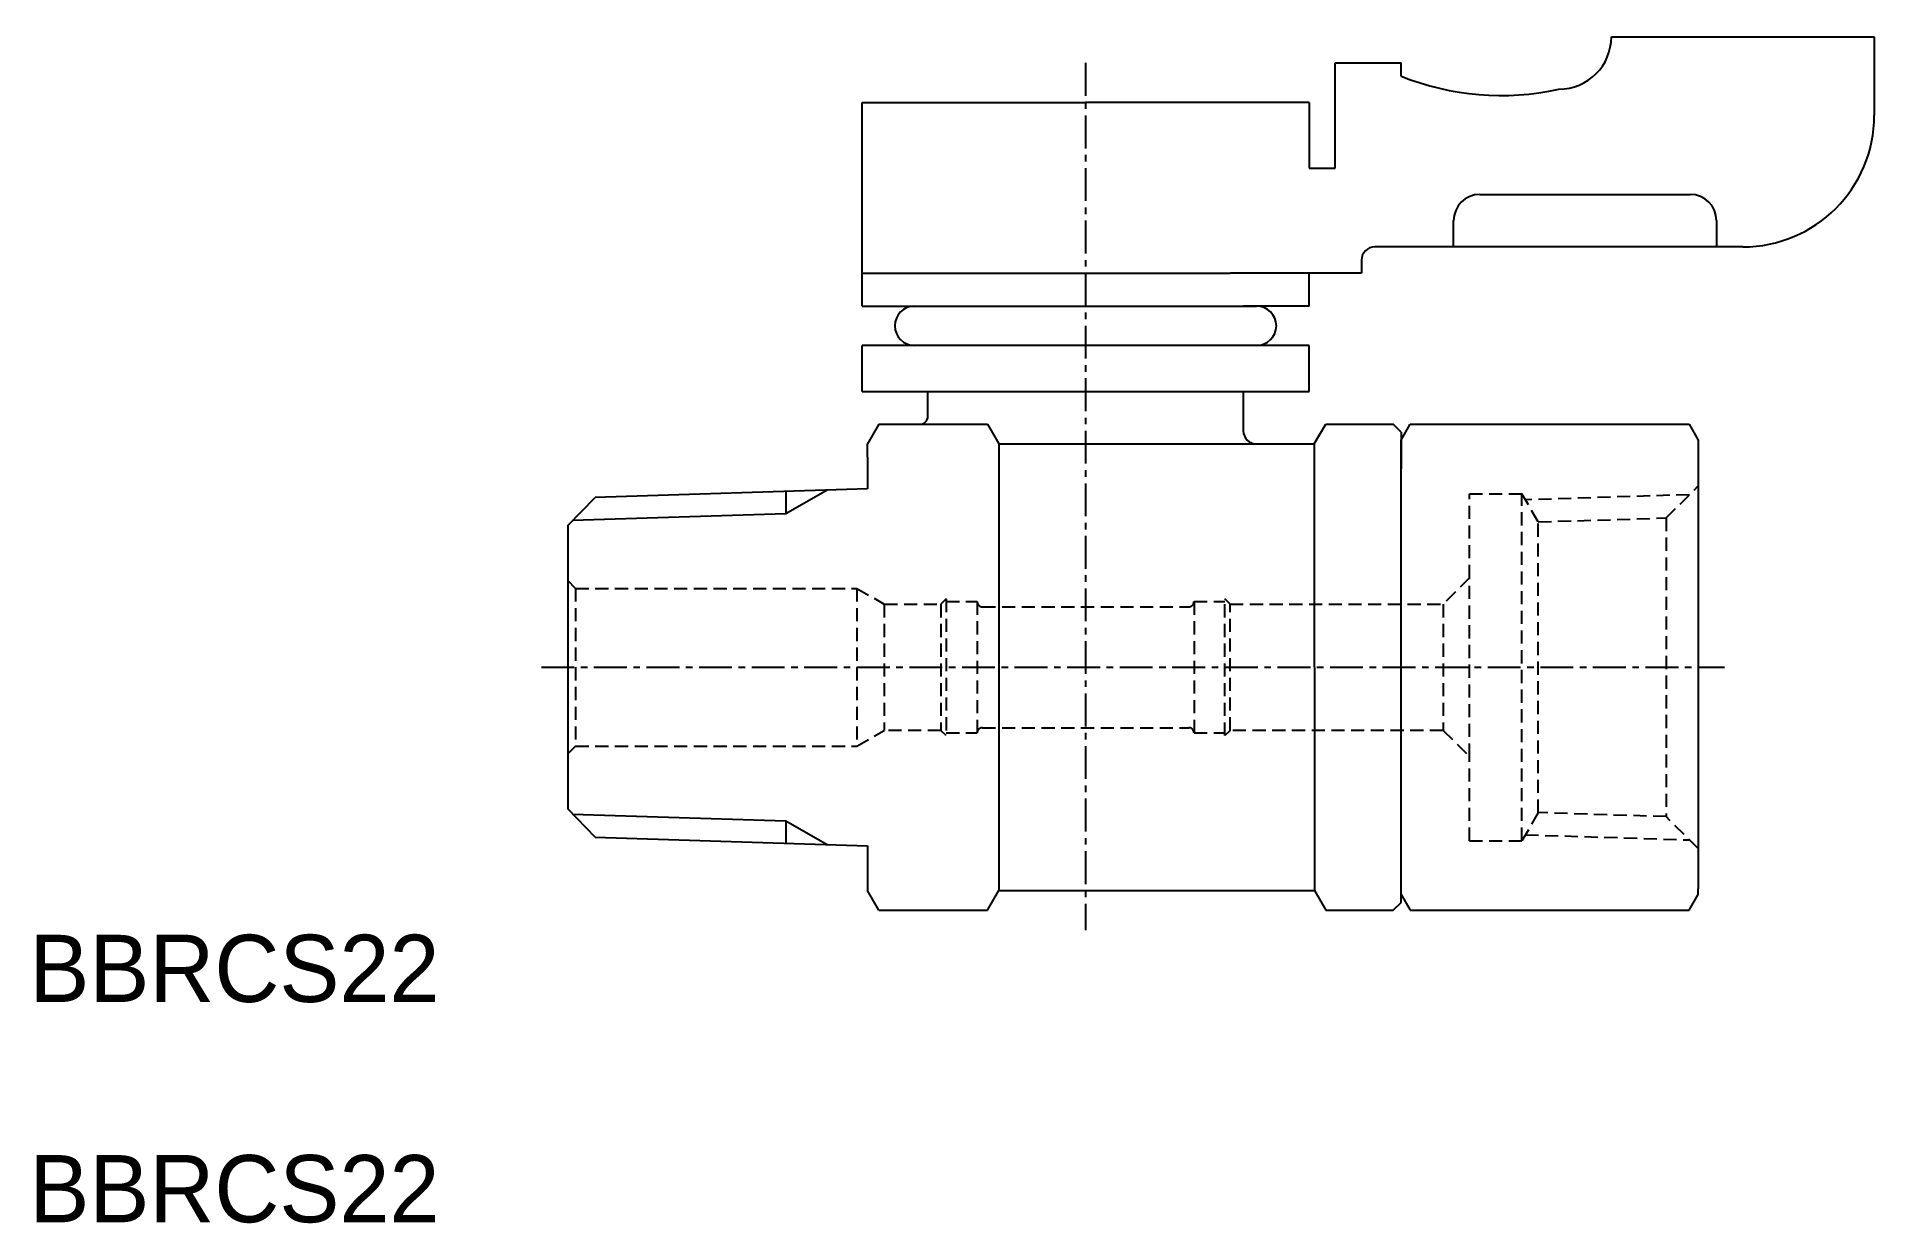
# Model space of a CAD drawing. Extents: x 107.5 to 177.4, y 105 to 150.2.
import ezdxf

# ---------------------------------------------------------------- set-up
doc = ezdxf.new("R2010")
doc.units = 0
doc.linetypes.add('CENTER', pattern=[2, 1.25, -0.25, 0.25, -0.25])
doc.linetypes.add('DASHED', pattern=[0.75, 0.5, -0.25])
doc.layers.get('0').update_dxf_attribs({"linetype": 'CONTINUOUS'})
doc.layers.add('CENTER', color=1, linetype='CENTER')

msp = doc.modelspace()

# ---------------------------------------------------------------- linework, layer by layer
at = {"linetype": 'CONTINUOUS'}
for p, q in [((167.431, 150.177), (177.431, 150.177)), ((177.431, 150.177), (177.431, 147.177)), ((156.931, 145.177), (156.931, 149.177)), ((156.931, 149.177), (159.431, 149.177)), ((159.431, 148.677), (159.431, 149.177)), ((138.931, 147.677), (147.431, 147.677)), ((138.931, 139.927), (138.931, 147.677)), ((155.931, 147.677), (147.431, 147.677)), ((155.931, 147.677), (155.931, 145.177)), ((155.931, 145.177), (156.931, 145.177)), ((162.431, 144.177), (170.431, 144.177)), ((161.431, 142.177), (161.431, 143.177)), ((171.431, 143.177), (171.431, 142.177)), ((172.431, 142.177), (158.431, 142.177)), ((157.931, 141.677), (157.931, 141.177)), ((157.931, 141.177), (152.931, 141.177)), ((155.931, 139.927), (155.931, 141.177)), ((138.931, 139.927), (141.431, 139.927)), ((155.931, 139.927), (153.431, 139.927)), ((138.931, 136.677), (138.931, 138.427)), ((155.931, 138.427), (138.931, 138.427)), ((155.931, 136.677), (155.931, 138.427)), ((138.931, 136.677), (155.931, 136.677))]:
    msp.add_line(p, q, dxfattribs=at)
for p, q in [((138.931, 141.177), (152.931, 141.177)), ((140.924, 139.927), (153.938, 139.927)), ((141.431, 135.727), (141.431, 136.677)), ((153.431, 136.677), (153.431, 135.177)), ((139.564, 135.427), (139.131, 134.677)), ((139.564, 135.427), (143.698, 135.427)), ((143.698, 135.427), (144.131, 134.677)), ((156.132, 134.677), (156.565, 135.427)), ((156.565, 135.427), (159.132, 135.427)), ((159.432, 135.127), (159.132, 135.427)), ((159.432, 134.827), (159.779, 135.427)), ((159.432, 135.127), (159.432, 133.727)), ((159.779, 135.427), (170.386, 135.427)), ((170.386, 135.427), (170.732, 134.827)), ((139.131, 134.177), (139.131, 134.677)), ((144.131, 134.677), (156.132, 134.677)), ((144.131, 134.677), (144.131, 117.677)), ((156.132, 134.677), (156.134, 117.677)), ((159.432, 119.927), (159.432, 134.827)), ((170.732, 134.827), (170.732, 133.077)), ((139.131, 134.177), (139.131, 132.968)), ((139.131, 132.968), (128.775, 132.644)), ((137.598, 132.92), (136.031, 132.015)), ((136.031, 132.871), (136.031, 132.015)), ((170.732, 133.077), (170.732, 119.277)), ((127.731, 131.567), (128.775, 132.644)), ((127.731, 131.567), (127.731, 120.786)), ((136.031, 132.015), (127.919, 131.761)), ((128.775, 119.709), (127.731, 120.786)), ((127.919, 120.592), (136.031, 120.338)), ((136.031, 120.338), (137.598, 119.433)), ((136.031, 120.338), (136.031, 119.482)), ((128.775, 119.709), (139.131, 119.386)), ((159.432, 117.527), (159.432, 119.927)), ((139.131, 119.386), (139.131, 117.677)), ((170.732, 119.277), (170.732, 118.027)), ((159.432, 117.227), (159.432, 118.627)), ((139.564, 116.927), (139.131, 117.677)), ((143.698, 116.927), (144.131, 117.677)), ((144.131, 117.677), (156.134, 117.677)), ((156.134, 117.677), (156.567, 116.927)), ((159.432, 117.527), (159.779, 116.927)), ((170.386, 116.927), (170.732, 117.527)), ((170.732, 118.027), (170.732, 117.749)), ((170.732, 117.527), (170.732, 117.749)), ((139.564, 116.927), (143.698, 116.927)), ((156.567, 116.927), (159.132, 116.927)), ((159.132, 116.927), (159.432, 117.227)), ((159.779, 116.927), (170.386, 116.927))]:
    msp.add_line(p, q)
at = {"color": 3, "linetype": 'DASHED'}
for p, q in [((169.517, 131.861), (170.732, 133.077)), ((162.032, 129.577), (162.032, 132.777)), ((162.032, 132.777), (164.032, 132.777)), ((164.032, 119.577), (164.032, 132.777)), ((164.649, 131.709), (164.032, 132.777)), ((170.401, 132.745), (164.163, 132.55)), ((164.649, 131.709), (169.517, 131.861)), ((164.649, 120.644), (164.649, 131.709)), ((169.517, 131.861), (169.517, 120.492)), ((128.031, 129.177), (127.731, 129.477)), ((162.032, 129.577), (161.032, 128.577)), ((162.032, 122.777), (162.032, 129.577)), ((128.031, 129.177), (138.736, 129.177)), ((128.031, 129.177), (128.031, 123.177)), ((138.736, 129.177), (138.736, 123.177)), ((138.736, 129.177), (139.775, 128.577)), ((142.131, 128.777), (141.931, 128.577)), ((142.131, 128.777), (142.131, 123.577)), ((142.131, 128.677), (143.306, 128.677)), ((143.306, 128.677), (143.306, 123.677)), ((151.556, 128.677), (152.731, 128.677)), ((151.556, 128.677), (151.556, 123.677)), ((152.731, 123.577), (152.731, 128.777)), ((152.931, 128.577), (152.731, 128.777)), ((139.775, 128.577), (139.775, 123.777)), ((139.775, 128.577), (141.931, 128.577)), ((141.931, 128.577), (141.931, 123.777)), ((143.506, 128.477), (151.356, 128.477)), ((152.931, 123.777), (152.931, 128.577)), ((152.931, 128.577), (161.032, 128.577)), ((161.032, 128.577), (161.032, 123.777)), ((138.736, 123.177), (139.775, 123.777)), ((141.931, 123.777), (139.775, 123.777)), ((142.131, 123.577), (141.931, 123.777)), ((143.506, 123.877), (151.356, 123.877)), ((152.931, 123.777), (152.731, 123.577)), ((161.032, 123.777), (152.931, 123.777)), ((161.032, 123.777), (162.032, 122.777)), ((128.031, 123.177), (127.731, 122.877)), ((128.031, 123.177), (138.736, 123.177)), ((142.131, 123.677), (143.306, 123.677)), ((151.556, 123.677), (152.731, 123.677)), ((162.032, 119.577), (162.032, 122.777)), ((164.649, 120.644), (164.032, 119.577)), ((169.517, 120.492), (164.649, 120.644)), ((170.732, 119.277), (169.517, 120.492)), ((162.032, 119.577), (164.032, 119.577)), ((164.163, 119.803), (170.401, 119.608))]:
    msp.add_line(p, q, dxfattribs=at)
at = {"linetype": 'CONTINUOUS'}
for centre, radius, start, end in [((165.431, 150.177), 2, 270, 0), ((163.244, 158.177), 10.236, 248.13363, 282.33909), ((172.431, 147.177), 5, 270, 0), ((162.431, 143.177), 1, 90, 180), ((170.431, 143.177), 1, 0, 90), ((158.431, 141.677), 0.5, 90, 180), ((140.924, 139.177), 0.75, 90, 270), ((153.938, 139.177), 0.75, 270, 90)]:
    msp.add_arc(centre, radius, start, end, dxfattribs=at)
for centre, radius, start, end in [((141.131, 135.727), 0.3, 270, 0), ((153.931, 135.177), 0.5, 180, 270)]:
    msp.add_arc(centre, radius, start, end)
at = {"color": 3, "linetype": 'DASHED'}
for centre, start, end in [((143.506, 128.677), 180, 270), ((151.356, 128.677), 270, 0), ((143.506, 123.677), 90, 180), ((151.356, 123.677), 0, 90)]:
    msp.add_arc(centre, 0.2, start, end, dxfattribs=at)
at = {"layer": 'CENTER', "color": 1, "linetype": 'CENTER'}
for p, q in [((147.431, 149.177), (147.431, 116.177)), ((126.731, 126.177), (171.732, 126.177))]:
    msp.add_line(p, q, dxfattribs=at)

# ---------------------------------------------------------------- texts
at = {"color": 7, "linetype": 'CONTINUOUS'}
for p in [(107.255, 113.437), (107.255, 105.052)]:
    msp.add_text('BBRCS22', height=2.5597, dxfattribs=at).set_placement(p)

doc.saveas('drawing.dxf')
